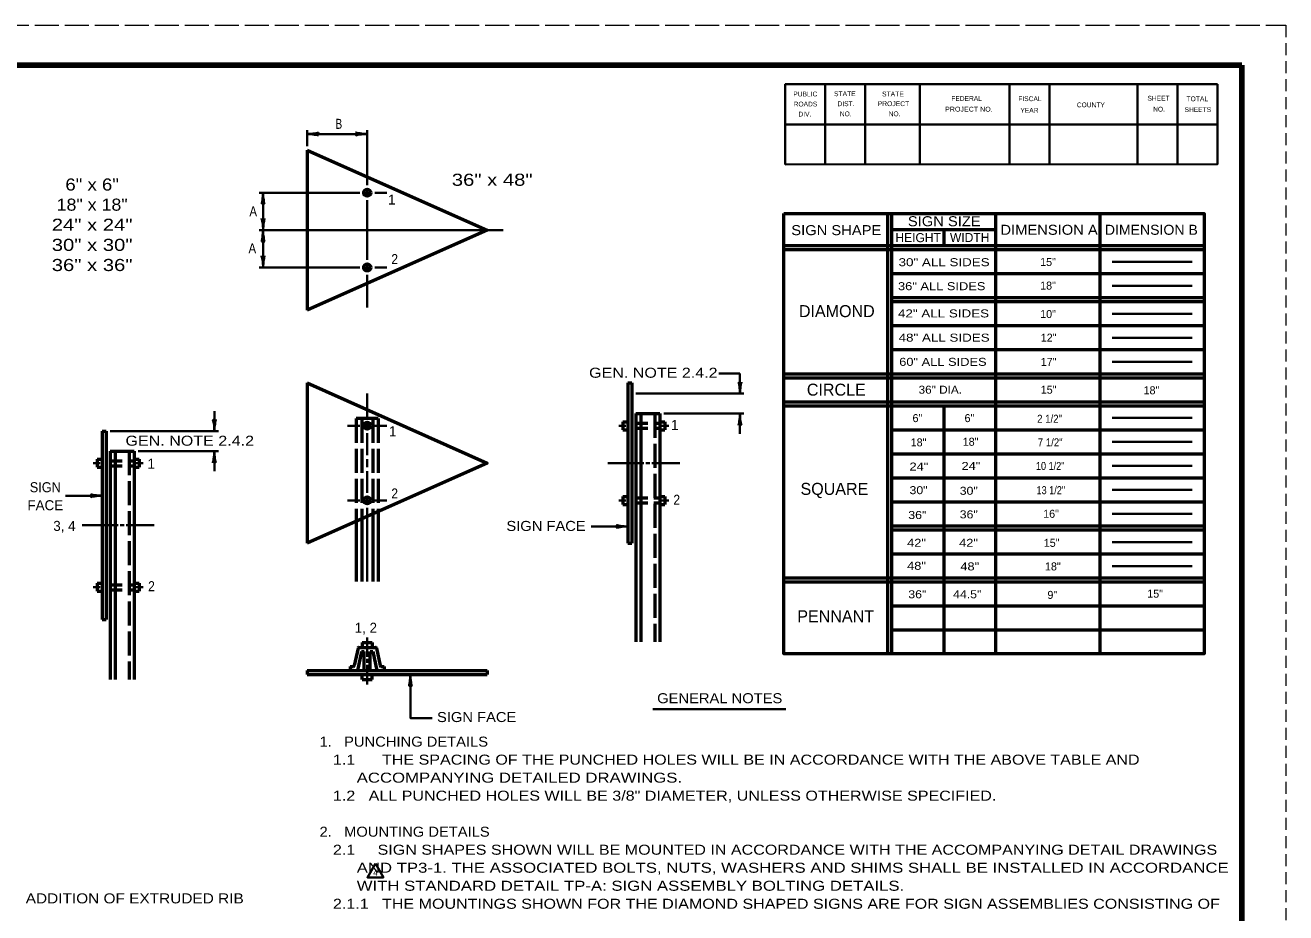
# Model space of a CAD drawing. Extents: x -55 to 625, y -882 to -442.
# Drawn here: x 310.3 to 625.2, y -663.5 to -441.8 of the extents above; entities that cross this region are included whole.
import ezdxf
from ezdxf.enums import TextEntityAlignment as Align

# ---------------------------------------------------------------- set-up
doc = ezdxf.new("R2010")
doc.units = 0
doc.linetypes.add('LONG_DASHED', pattern=[7.5, 6, -1.5])
doc.linetypes.add('MEDIUM_DASHED', pattern=[4.5, 3, -1.5])
doc.layers.add('1', color=7, linetype='Continuous', lineweight=53)
doc.layers.add('61', color=7, linetype='Continuous', lineweight=35)

msp = doc.modelspace()

# ---------------------------------------------------------------- linework, layer by layer
at = {"layer": '1', "linetype": 'MEDIUM_DASHED', "lineweight": 13}
msp.add_line((625.183, -441.833), (625.163, -881.853), dxfattribs=at)
at = {"layer": '1', "lineweight": 35}
for p, q in [((380.704, -472.005), (380.704, -468.005)), ((380.704, -469.005), (395.704, -469.005)), ((395.704, -468.005), (395.704, -481.797)), ((393.829, -483.672), (368.704, -483.672)), ((396.329, -483.672), (395.079, -483.672)), ((395.704, -483.047), (395.704, -484.297)), ((400.579, -483.672), (397.579, -483.672)), ((395.704, -485.547), (395.704, -500.464)), ((368.704, -493.005), (429.704, -493.005)), ((393.829, -502.339), (368.704, -502.339)), ((396.329, -502.339), (395.079, -502.339)), ((395.704, -501.714), (395.704, -502.964)), ((400.579, -502.339), (397.579, -502.339)), ((581.783, -500.908), (601.783, -500.908)), ((395.704, -504.214), (395.704, -512.339)), ((581.783, -506.908), (601.783, -506.908)), ((581.783, -513.908), (601.783, -513.908)), ((581.783, -519.908), (601.783, -519.908)), ((488.829, -528.85), (483.52, -528.85)), ((488.829, -528.85), (488.829, -533.85)), ((581.783, -525.908), (601.783, -525.908)), ((395.704, -533.85), (395.704, -539.975)), ((462.829, -533.85), (489.829, -533.85)), ((357.528, -538.224), (357.528, -543.224)), ((395.704, -541.225), (395.704, -542.475)), ((469.829, -538.85), (489.829, -538.85)), ((488.829, -538.85), (488.829, -543.85)), ((581.783, -539.908), (601.783, -539.908)), ((331.528, -543.224), (358.528, -543.224)), ((393.829, -541.85), (390.829, -541.85)), ((396.329, -541.85), (395.079, -541.85)), ((395.704, -543.725), (395.704, -549.183)), ((400.579, -541.85), (397.579, -541.85)), ((458.579, -541.85), (460.329, -541.85)), ((469.329, -541.85), (471.079, -541.85)), ((581.783, -545.908), (601.783, -545.908)), ((338.528, -548.224), (358.528, -548.224)), ((357.528, -548.224), (357.528, -553.224)), ((395.704, -550.183), (395.704, -552.183)), ((327.278, -551.224), (329.028, -551.224)), ((338.028, -551.224), (339.778, -551.224)), ((395.704, -553.183), (395.704, -558.641)), ((455.829, -551.183), (464.079, -551.183)), ((464.079, -551.183), (464.829, -551.183)), ((465.329, -551.183), (466.329, -551.183)), ((466.829, -551.183), (467.579, -551.183)), ((467.579, -551.183), (473.829, -551.183)), ((581.783, -551.908), (601.783, -551.908)), ((329.486, -559.358), (320.34, -559.358)), ((393.829, -560.516), (390.829, -560.516)), ((396.329, -560.516), (395.079, -560.516)), ((395.704, -559.891), (395.704, -561.141)), ((400.579, -560.516), (397.579, -560.516)), ((458.579, -560.516), (460.329, -560.516)), ((469.329, -560.516), (471.079, -560.516)), ((581.783, -557.908), (601.783, -557.908)), ((395.704, -562.391), (395.704, -580.739)), ((324.528, -566.724), (332.778, -566.724)), ((332.778, -566.724), (333.528, -566.724)), ((334.028, -566.724), (335.028, -566.724)), ((335.528, -566.724), (336.278, -566.724)), ((336.278, -566.724), (342.528, -566.724)), ((581.783, -563.908), (601.783, -563.908)), ((460.787, -567.026), (451.641, -567.026)), ((581.783, -570.908), (601.783, -570.908)), ((581.783, -576.908), (601.783, -576.908)), ((327.278, -582.224), (329.028, -582.224)), ((338.028, -582.224), (339.778, -582.224)), ((395.704, -599.614), (395.704, -594.739)), ((395.704, -601.114), (395.704, -600.114)), ((395.704, -606.489), (395.704, -601.614)), ((467.101, -612.625), (500.317, -612.625))]:
    msp.add_line(p, q, dxfattribs=at)
at = {"layer": '1'}
for p, q in [((380.704, -473.005), (380.704, -513.005)), ((525.789, -598.865), (525.789, -488.865)), ((526.789, -598.865), (526.789, -488.865)), ((552.789, -598.865), (552.789, -488.865)), ((578.789, -598.865), (578.789, -488.865)), ((526.789, -492.865), (552.789, -492.865)), ((539.789, -492.865), (539.789, -496.865)), ((499.789, -496.865), (604.789, -496.865)), ((499.789, -497.865), (604.789, -497.865)), ((526.789, -503.865), (604.789, -503.865)), ((526.789, -509.865), (604.789, -509.865)), ((526.789, -510.865), (604.789, -510.865)), ((526.789, -516.865), (604.789, -516.865)), ((526.789, -522.865), (604.789, -522.865)), ((499.789, -528.865), (604.789, -528.865)), ((380.704, -531.183), (380.704, -571.183)), ((460.829, -531.183), (460.829, -571.183)), ((460.829, -531.183), (461.829, -531.183)), ((461.829, -531.183), (461.829, -571.183)), ((499.789, -529.865), (604.789, -529.865)), ((499.789, -535.865), (604.789, -535.865)), ((539.789, -536.865), (539.789, -598.865)), ((459.579, -540.85), (460.829, -540.85)), ((459.579, -540.85), (459.579, -542.85)), ((462.829, -538.85), (462.829, -595.85)), ((462.829, -538.85), (468.829, -538.85)), ((464.079, -538.85), (464.079, -595.85)), ((468.829, -538.85), (468.829, -595.85)), ((468.829, -540.85), (470.079, -540.85)), ((470.079, -540.85), (470.079, -542.85)), ((329.528, -543.224), (329.528, -590.224)), ((329.528, -543.224), (330.528, -543.224)), ((330.528, -543.224), (330.528, -590.224)), ((459.579, -542.85), (460.829, -542.85)), ((468.829, -542.85), (470.079, -542.85)), ((526.789, -542.865), (604.789, -542.865)), ((328.278, -550.224), (329.528, -550.224)), ((328.278, -550.224), (328.278, -552.224)), ((331.528, -548.224), (331.528, -605.224)), ((331.528, -548.224), (337.528, -548.224)), ((332.778, -548.224), (332.778, -605.224)), ((337.528, -548.224), (337.528, -605.224)), ((337.528, -550.224), (338.778, -550.224)), ((338.778, -550.224), (338.778, -552.224)), ((526.789, -548.865), (604.789, -548.865)), ((328.278, -552.224), (329.528, -552.224)), ((337.528, -552.224), (338.778, -552.224)), ((526.789, -554.865), (604.789, -554.865)), ((459.579, -559.516), (459.579, -561.516)), ((459.579, -559.516), (460.829, -559.516)), ((468.829, -559.516), (470.079, -559.516)), ((470.079, -559.516), (470.079, -561.516)), ((398.454, -563.294), (398.454, -580.739)), ((459.579, -561.516), (460.829, -561.516)), ((468.829, -561.516), (470.079, -561.516)), ((526.789, -560.865), (604.789, -560.865)), ((392.954, -565.739), (392.954, -580.739)), ((394.329, -565.128), (394.329, -580.739)), ((397.079, -563.905), (397.079, -580.739)), ((526.789, -566.865), (604.789, -566.865)), ((526.789, -567.865), (604.789, -567.865)), ((460.829, -571.183), (461.829, -571.183)), ((526.789, -573.865), (604.789, -573.865)), ((328.278, -581.224), (328.278, -583.224)), ((328.278, -581.224), (329.528, -581.224)), ((337.528, -581.224), (338.778, -581.224)), ((338.778, -581.224), (338.778, -583.224)), ((499.789, -579.865), (604.789, -579.865)), ((499.789, -580.865), (604.789, -580.865)), ((328.278, -583.224), (329.528, -583.224)), ((337.528, -583.224), (338.778, -583.224)), ((526.789, -586.865), (604.789, -586.865)), ((329.528, -590.224), (330.528, -590.224)), ((526.789, -592.865), (604.789, -592.865)), ((393.412, -597.437), (392.495, -601.79)), ((394.265, -598.239), (393.265, -602.989)), ((393.656, -597.239), (397.751, -597.239)), ((394.265, -598.239), (394.954, -598.239)), ((394.454, -595.989), (396.954, -595.989)), ((394.454, -595.989), (394.454, -597.239)), ((394.954, -602.989), (394.954, -598.239)), ((396.454, -602.989), (396.454, -598.239)), ((396.454, -598.239), (397.142, -598.239)), ((396.954, -595.989), (396.954, -597.239)), ((397.142, -598.239), (398.142, -602.989)), ((397.995, -597.437), (398.912, -601.79)), ((380.704, -602.989), (425.704, -602.989)), ((380.704, -602.989), (380.704, -603.989)), ((380.704, -603.989), (425.704, -603.989)), ((391.454, -601.989), (391.454, -602.989)), ((391.454, -601.989), (392.251, -601.989)), ((394.454, -605.239), (394.454, -603.989)), ((396.954, -605.239), (396.954, -603.989)), ((399.156, -601.989), (399.954, -601.989)), ((399.954, -601.989), (399.954, -602.989)), ((425.704, -602.989), (425.704, -603.989)), ((394.454, -605.239), (396.954, -605.239))]:
    msp.add_line(p, q, dxfattribs=at)
at = {"layer": '1', "linetype": 'LONG_DASHED'}
for p, q in [((394.329, -540.1), (394.329, -565.128)), ((397.079, -540.1), (397.079, -563.905)), ((398.454, -540.1), (398.454, -563.294)), ((467.579, -538.85), (467.579, -595.85)), ((336.278, -548.224), (336.278, -605.224))]:
    msp.add_line(p, q, dxfattribs=at)
at = {"layer": '1', "linetype": 'MEDIUM_DASHED'}
for p, q in [((462.829, -541.225), (468.829, -541.225)), ((462.829, -542.475), (468.829, -542.475)), ((331.528, -550.599), (337.528, -550.599)), ((331.528, -551.849), (337.528, -551.849)), ((462.829, -559.891), (468.829, -559.891)), ((462.829, -561.141), (468.829, -561.141)), ((331.528, -581.599), (337.528, -581.599)), ((331.528, -582.849), (337.528, -582.849))]:
    msp.add_line(p, q, dxfattribs=at)
at = {"layer": '1'}
for points in [[(380.704, -473.005), (425.704, -493.005), (380.704, -513.005)], [(380.704, -531.183), (425.704, -551.183), (380.704, -571.183)], [(499.789, -536.865), (526.789, -536.865), (552.789, -536.865), (604.789, -536.865)]]:
    msp.add_lwpolyline(points, dxfattribs=at)
at = {"layer": '1', "lineweight": 35}
for points in [[(369.704, -483.672), (369.704, -493.005), (369.704, -502.339)], [(406.506, -603.989), (406.506, -614.893), (411.971, -614.893)]]:
    msp.add_lwpolyline(points, dxfattribs=at)
at = {"layer": '1'}
msp.add_lwpolyline([(499.789, -488.865), (604.789, -488.865), (604.789, -598.865), (499.789, -598.865)], close=True, dxfattribs=at)
at = {"layer": '1', "linetype": 'LONG_DASHED'}
msp.add_lwpolyline([(398.454, -540.1), (392.954, -540.1), (392.954, -565.739)], dxfattribs=at)
at = {"layer": '1', "lineweight": 35}
msp.add_lwpolyline([(397.762, -651.213), (395.762, -654.677), (399.762, -654.677)], close=True, dxfattribs=at)
at = {"layer": '1'}
for centre in [(395.704, -483.672), (395.704, -502.339), (395.704, -541.85), (395.704, -560.516)]:
    msp.add_circle(centre, 0.875, dxfattribs=at)
for centre, start, end in [((393.656, -597.489), 90, 168.10906), ((397.751, -597.489), 11.88866, 90), ((392.251, -601.739), 270, 348.11136), ((399.156, -601.739), 191.88902, 270)]:
    msp.add_arc(centre, 0.25, start, end, dxfattribs=at)
at = {"layer": '1', "lineweight": 40}
for centre, major_axis, ratio, start_param, end_param in [((381.824, -469.217), (-1.756, 0.176), 0.07063, 3.1407148, 5.41811), ((381.795, -468.729), (-1.786, -0.156), 0.122415, 0.8963533, 3.1415927), ((394.612, -469.282), (1.786, 0.156), 0.122415, 0.8963533, 3.1415927), ((394.583, -468.794), (1.756, -0.176), 0.07063, 3.1407148, 5.41811), ((369.492, -484.792), (0.176, 1.756), 0.07063, 3.1407148, 5.41811), ((369.492, -484.792), (0.176, 1.756), 0.07063, 3.1407148, 5.41811), ((369.98, -484.763), (-0.156, 1.786), 0.122415, 0.8963533, 3.1415927), ((369.98, -484.763), (-0.156, 1.786), 0.122415, 0.8963533, 3.1415927), ((369.427, -491.914), (0.156, -1.786), 0.122415, 0.8963533, 3.1415927), ((369.427, -491.914), (0.156, -1.786), 0.122415, 0.8963533, 3.1415927), ((369.915, -491.885), (-0.176, -1.756), 0.07063, 3.1407148, 5.41811), ((369.915, -491.885), (-0.176, -1.756), 0.07063, 3.1407148, 5.41811), ((369.492, -494.126), (0.176, 1.756), 0.07063, 3.1407148, 5.41811), ((369.492, -494.126), (0.176, 1.756), 0.07063, 3.1407148, 5.41811), ((369.98, -494.096), (-0.156, 1.786), 0.122415, 0.8963533, 3.1415927), ((369.98, -494.096), (-0.156, 1.786), 0.122415, 0.8963533, 3.1415927), ((369.427, -501.247), (0.156, -1.786), 0.122415, 0.8963533, 3.1415927), ((369.915, -501.218), (-0.176, -1.756), 0.07063, 3.1407148, 5.41811), ((488.552, -532.759), (0.156, -1.786), 0.122415, 0.8963533, 3.1415927), ((489.04, -532.729), (-0.176, -1.756), 0.07063, 3.1407148, 5.41811), ((357.252, -542.133), (0.156, -1.786), 0.122415, 0.8963533, 3.1415927), ((357.74, -542.104), (-0.176, -1.756), 0.07063, 3.1407148, 5.41811), ((488.617, -539.97), (0.176, 1.756), 0.07063, 3.1407148, 5.41811), ((489.105, -539.941), (-0.156, 1.786), 0.122415, 0.8963533, 3.1415927), ((357.316, -549.345), (0.176, 1.756), 0.07063, 3.1407148, 5.41811), ((357.804, -549.315), (-0.156, 1.786), 0.122415, 0.8963533, 3.1415927), ((328.395, -559.634), (1.786, 0.156), 0.122415, 0.8963533, 3.1415927), ((328.366, -559.146), (1.756, -0.176), 0.07063, 3.1407148, 5.41811), ((459.667, -566.815), (1.756, -0.176), 0.07063, 3.1407148, 5.41811), ((459.696, -567.303), (1.786, 0.156), 0.122415, 0.8963533, 3.1415927), ((406.295, -605.109), (0.176, 1.756), 0.07063, 3.1407148, 5.41811), ((406.782, -605.08), (-0.156, 1.786), 0.122415, 0.8963533, 3.1415927)]:
    msp.add_ellipse(centre, major_axis=major_axis, ratio=ratio, start_param=start_param, end_param=end_param, dxfattribs=at)
at = {"layer": '61', "linetype": 'LONG_DASHED', "lineweight": 13}
msp.add_line((-54.837, -441.833), (625.183, -441.833), dxfattribs=at)
at = {"layer": '61', "lineweight": 158}
msp.add_line((614.203, -451.833), (614.223, -871.873), dxfattribs=at)
at = {"layer": '61'}
for p, q in [((510.123, -456.593), (510.123, -476.593)), ((520.123, -456.593), (520.123, -476.593)), ((533.803, -456.593), (533.803, -476.593)), ((556.123, -456.593), (556.123, -476.593)), ((566.123, -456.593), (566.123, -476.593)), ((588.103, -456.573), (588.103, -476.573)), ((598.103, -456.573), (598.103, -476.573)), ((608.123, -466.613), (500.103, -466.593))]:
    msp.add_line(p, q, dxfattribs=at)
at = {"layer": '61', "lineweight": 158}
msp.add_lwpolyline([(614.203, -451.833), (-24.837, -451.833), (-24.837, -871.853)], dxfattribs=at)
at = {"layer": '61'}
for points in [[(608.103, -456.573), (500.123, -456.593), (500.123, -476.593)], [(608.103, -456.573), (608.103, -476.573), (500.123, -476.593)]]:
    msp.add_lwpolyline(points, dxfattribs=at)

# ---------------------------------------------------------------- texts
at = {"layer": '1'}
for s, height, width, p in [('B', 2.5, 0.75, (388.619, -467.714)), ('6" x 6"', 3.024, 1.15, (326.996, -483.134)), ('36" x 48"', 3.024, 1.25, (426.935, -481.942)), ('18" x 18"', 3.024, 1.1, (326.996, -488.158)), ('A', 2.5, 0.85, (367.235, -489.555)), ('24" x 24"', 3.024, 1.25, (326.996, -493.182)), ('30" x 30"', 3.024, 1.25, (326.996, -498.206)), ('A', 2.5, 0.85, (367.01, -498.787)), ('36" x 36"', 3.024, 1.25, (326.996, -503.23)), ('2', 2.5, 0.9, (402.575, -501.489)), ('GEN. NOTE 2.4.2', 2.5, 1.2, (467.185, -529.881)), ('GEN. NOTE 2.4.2', 2.5, 1.2, (351.382, -546.857)), ('SIGN', 2.5, 0.95, (315.301, -558.47)), ('2', 2.5, 0.9, (402.575, -560.032)), ('2', 2.5, 0.9, (473.029, -561.608)), ('SIGN FACE', 2.5, 1.1, (440.39, -568.138)), ('2', 2.5, 0.9, (341.824, -583.189)), ('SIGN FACE', 2.5, 1.1, (423.058, -615.874)), ('ADDITION OF EXTRUDED RIB', 2.5, 1.15, (337.644, -661.163))]:
    msp.add_text(s, height=height, dxfattribs=dict(at, width=width)).set_placement(p, align=Align.CENTER)
for s, height, p in [('1', 2.5, (401.867, -486.628)), ('HEIGHT', 2.25, (533.342, -496.011)), ('WIDTH', 2.25, (546.22, -495.981)), ('1', 2.5, (472.546, -542.92)), ('1', 2.5, (402.092, -544.496)), ('1', 2.5, (341.75, -552.593)), ('FACE', 2.5, (315.3, -562.97)), ('3, 4', 2.5, (320.079, -568.13)), ('1, 2', 2.5, (395.372, -593.582))]:
    msp.add_text(s, height=height, dxfattribs=at).set_placement(p, align=Align.CENTER)
for s, height, width, p in [('SIGN SIZE', 2.5, 1.1, (530.776, -492.039)), ('SIGN SHAPE', 2.5, 1.1, (501.655, -494.268)), ('DIMENSION A', 2.5, 1.1, (553.893, -494.176)), ('DIMENSION B', 2.5, 1.05, (579.99, -494.176)), ('30" ALL SIDES', 2, 1.25, (528.457, -502.022)), ('36" ALL SIDES', 2, 1.2, (528.31, -508.013)), ('42" ALL SIDES', 2, 1.25, (528.31, -514.816)), ('48" ALL SIDES', 2, 1.25, (528.461, -520.863)), ('60" ALL SIDES', 2, 1.2, (528.612, -526.91)), ('36" DIA.', 2, 1.1, (533.448, -533.864)), ('2 1/2"', 2, 0.9, (563.069, -541.12)), ('7 1/2"', 2, 0.9, (563.22, -547.016)), ('24"', 2, 1.2, (531.182, -553.063)), ('24"', 2, 1.2, (544.178, -552.912)), ('10 1/2"', 2, 0.85, (562.767, -552.912)), ('30"', 2, 1.15, (531.182, -558.959)), ('30"', 2, 1.15, (543.725, -559.11)), ('13 1/2"', 2, 0.85, (562.918, -558.959)), ('36"', 2, 1.15, (530.879, -565.157)), ('36"', 2, 1.15, (543.725, -565.006)), ('42"', 2, 1.2, (530.577, -572.111)), ('42"', 2, 1.2, (543.574, -572.111)), ('48"', 2, 1.2, (530.577, -577.856)), ('48"', 2, 1.2, (543.876, -578.007)), ('36"', 2, 1.15, (530.879, -584.961)), ('44.5"', 2, 1.15, (542.063, -584.961)), ('GENERAL NOTES', 2.5, 1.1, (468.144, -611.164)), ('1.   PUNCHING DETAILS', 2.5, 1.1, (383.808, -622.011)), ('   1.1      THE SPACING OF THE PUNCHED HOLES WILL BE IN ACCORDANCE WITH THE ABOVE TABLE AND', 2.5, 1.2, (383.808, -626.511)), ('        ACCOMPANYING DETAILED DRAWINGS.', 2.5, 1.25, (383.808, -631.011)), ('   1.2   ALL PUNCHED HOLES WILL BE 3/8" DIAMETER, UNLESS OTHERWISE SPECIFIED.', 2.5, 1.2, (383.808, -635.511)), ('2.   MOUNTING DETAILS', 2.5, 1.1, (383.808, -644.511)), ('   2.1     SIGN SHAPES SHOWN WILL BE MOUNTED IN ACCORDANCE WITH THE ACCOMPANYING DETAIL DRAWINGS', 2.5, 1.2, (383.808, -649.011)), ('        AND TP3-1. THE ASSOCIATED BOLTS, NUTS, WASHERS AND SHIMS SHALL BE INSTALLED IN ACCORDANCE', 2.5, 1.25, (383.808, -653.511)), ('4', 1.5, 0.95, (397.218, -654.254)), ('        WITH STANDARD DETAIL TP-A: SIGN ASSEMBLY BOLTING DETAILS.', 2.5, 1.25, (383.808, -658.011)), ('   2.1.1   THE MOUNTINGS SHOWN FOR THE DIAMOND SHAPED SIGNS ARE FOR SIGN ASSEMBLIES CONSISTING OF', 2.5, 1.2, (383.808, -662.511))]:
    msp.add_text(s, height=height, dxfattribs=dict(at, width=width)).set_placement(p)
for s, height, p in [('15"', 2, (563.825, -501.966)), ('18"', 2, (563.825, -507.862)), ('DIAMOND', 3, (503.552, -514.743)), ('10"', 2, (563.825, -514.967)), ('12"', 2, (563.976, -520.863)), ('17"', 2, (563.976, -526.91)), ('CIRCLE', 3, (505.539, -534.355)), ('15"', 2, (563.976, -533.864)), ('18"', 2, (589.667, -534.015)), ('6"', 2, (531.937, -540.969)), ('6"', 2, (544.934, -540.969)), ('18"', 2, (531.484, -547.016)), ('18"', 2, (544.481, -546.865)), ('SQUARE', 3, (503.95, -559.135)), ('16"', 2, (564.58, -564.855)), ('15"', 2, (564.731, -572.111)), ('18"', 2, (565.034, -578.007)), ('9"', 2, (565.638, -585.112)), ('15"', 2, (590.574, -584.81)), ('PENNANT', 3, (503.155, -590.938))]:
    msp.add_text(s, height=height, dxfattribs=at).set_placement(p)
at = {"layer": '61'}
for s, rotation, p in [('PUBLIC', 0.033, (502.163, -459.613)), ('FEDERAL', 0.007, (541.623, -460.733)), ('FISCAL', 359.942, (558.363, -460.793)), ('SHEET', 0.059, (590.623, -460.673)), ('ROADS', 0.124, (502.243, -462.133)), ('DIST.', 0.056, (513.203, -462.053)), ('YEAR', 0.105, (558.883, -463.693)), ('COUNTY', 0.069, (572.983, -462.333)), ('SHEETS', 359.959, (599.903, -463.513)), ('DIV.', 359.932, (503.443, -464.633))]:
    msp.add_text(s, height=1.201, rotation=rotation, dxfattribs=at).set_placement(p)
for s, rotation, width, p in [('STATE', 0.059, 1.05, (512.323, -459.553)), ('STATE', 0.059, 1.05, (524.323, -459.613)), ('TOTAL', 359.926, 1.05, (600.363, -460.813)), ('PROJECT', 359.908, 1.05, (523.243, -462.033)), ('PROJECT NO.', 359.922, 1.1, (540.083, -463.393)), ('NO.', 359.852, 0.95, (592.043, -463.393)), ('NO.', 359.852, 0.95, (513.783, -464.573)), ('NO.', 0.225, 0.95, (525.983, -464.573))]:
    msp.add_text(s, height=1.201, rotation=rotation, dxfattribs=dict(at, width=width)).set_placement(p)

doc.saveas('drawing.dxf')
